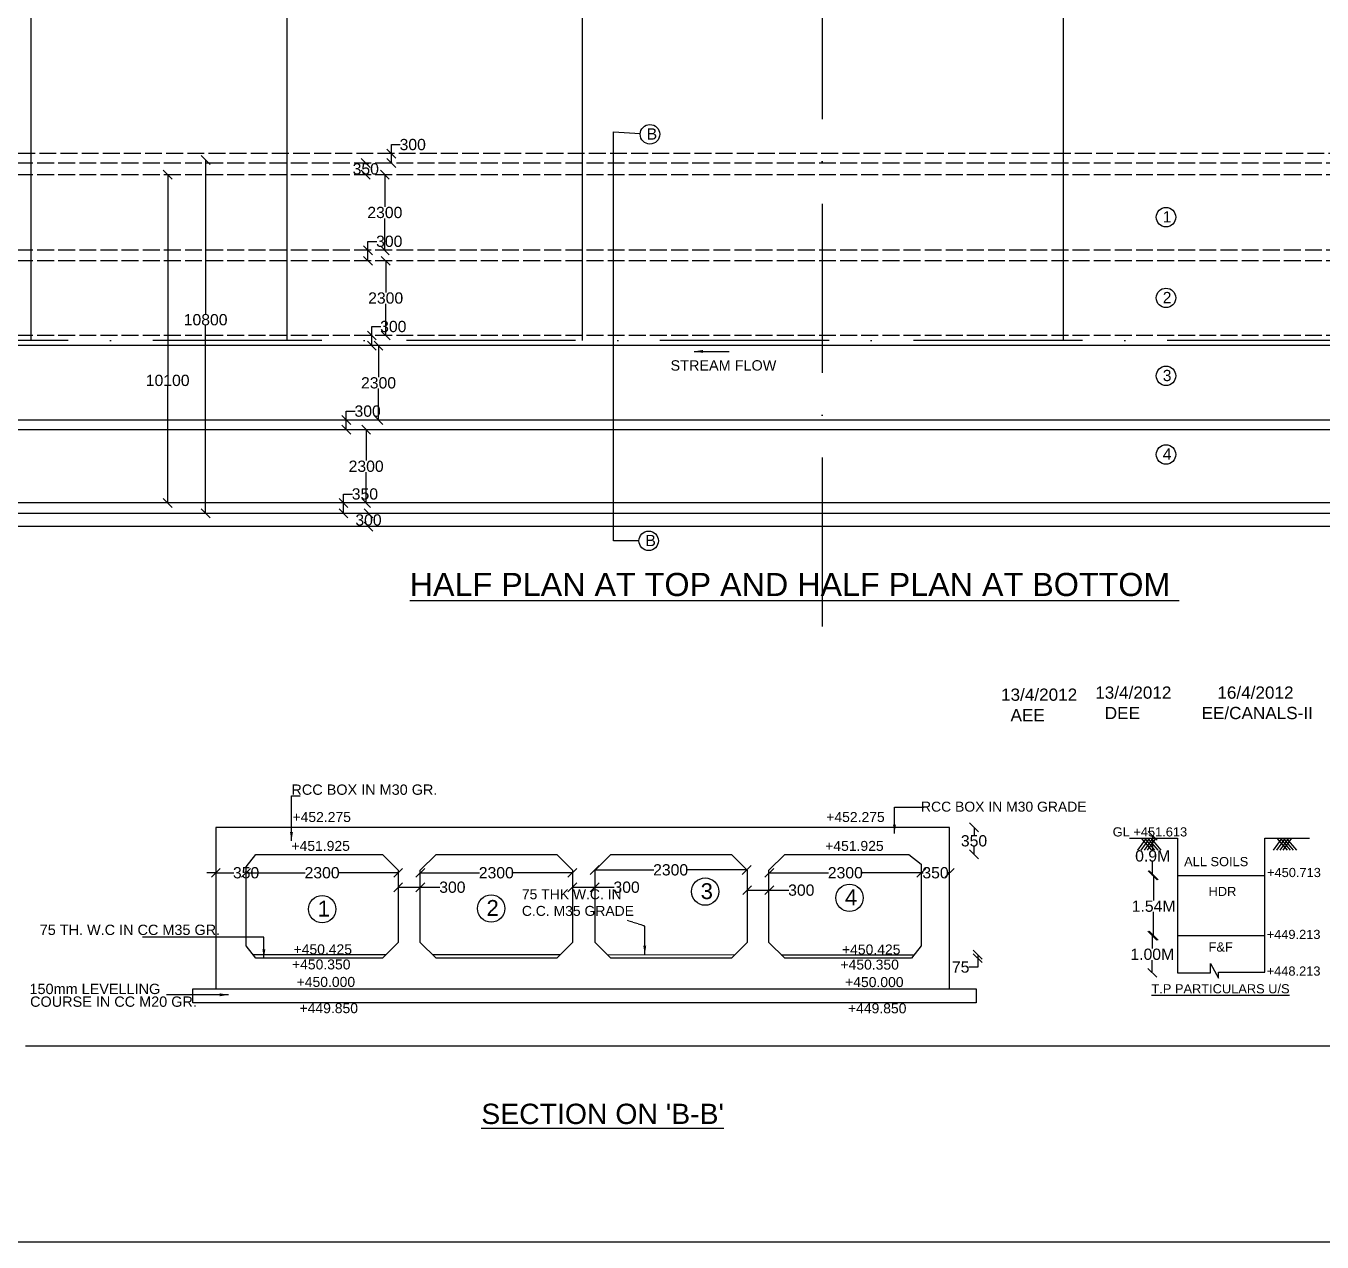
# Model space of a CAD drawing. Header units: millimetres. Extents: x 5124 to 6568637, y 2311 to 91879094.
# Drawn here: x 3899622 to 3913422, y 45929190 to 45942139 of the extents above; entities that cross this region are included whole.
import ezdxf

# ---------------------------------------------------------------- set-up
doc = ezdxf.new("R2010")
doc.units = ezdxf.units.MM
doc.header["$MEASUREMENT"] = 0
doc.linetypes.add('ACAD_ISO02W100', pattern=[15, 12, -3])
doc.linetypes.add('ACAD_ISO10W100', pattern=[18, 12, -3, 0, -3])
for name, color, linetype in [('DIMENSION', 7, 'Continuous'), ('DRAWING', 7, 'Continuous'), ('TEXT', 7, 'Continuous')]:
    doc.layers.add(name, color=color, linetype=linetype)
doc.styles.get("Standard").update_dxf_attribs({"font": 'arial.ttf', "height": 120})
doc.dimstyles.get("Standard").update_dxf_attribs({"dimtxt": 200, "dimasz": 110, "dimexe": 0.18, "dimexo": 0.0625, "dimgap": 0.09, "dimtad": 0, "dimtih": 1, "dimtoh": 1, "dimdec": 0, "dimzin": 0, "dimdsep": 46, "dimtxsty": 'Standard', "dimblk": 'OBLIQUE', "dimcen": 0.09, "dimse1": 1, "dimse2": 1, "dimadec": 0, "dimazin": 0, "dimtfac": 1, "dimtdec": 0, "dimtofl": 0, "dimtmove": 0, "dimatfit": 3, "dimfxl": 1, "dimtolj": 1, "dimtzin": 0, "dimarcsym": 0})

# ---------------------------------------------------------------- blocks, each defined once
blk = doc.blocks.new('_Oblique')
at = {"color": 0, "linetype": 'ByBlock', "lineweight": -2}
blk.add_line((-0.5, -0.5), (0.5, 0.5), dxfattribs=at)
blk = doc.blocks.new('*D116')
at = {"layer": 'Defpoints', "color": 0, "linetype": 'Continuous', "transparency": 16777216}
for p in [(3901644, 45933122), (3901644, 45933122), (3901644, 45932213)]:
    blk.add_point(p, dxfattribs=at)
at = {"layer": 'DIMENSION', "color": 0, "linetype": 'Continuous', "lineweight": -2, "transparency": 16777216}
for q in [(3901549, 45933122), (3901834, 45933122)]:
    blk.add_line((3901644, 45933122), q, dxfattribs=at)
at = {"layer": 'DIMENSION', "color": 0, "linetype": 'Continuous', "lineweight": -2, "transparency": 16777216, "xscale": 95, "yscale": 95, "zscale": 95}
blk.add_blockref('_Oblique', (3901644, 45933122), dxfattribs=at)
at = {"layer": 'DIMENSION', "color": 0, "linetype": 'Continuous', "lineweight": -2, "transparency": 16777216, "xscale": 95, "yscale": 95, "zscale": 95, "rotation": 180}
blk.add_blockref('_Oblique', (3901644, 45933122), dxfattribs=at)
at = {"layer": 'DIMENSION', "color": 0, "linetype": 'Continuous', "transparency": 16777216, "insert": (3901966, 45933122), "char_height": 120, "attachment_point": 5}
blk.add_mtext('\\A1;350', dxfattribs=at)
blk = doc.blocks.new('*D111')
at = {"layer": 'Defpoints', "color": 0, "linetype": 'Continuous', "transparency": 16777216}
for p in [(3903820, 45933122), (3905440, 45933122), (3905440, 45933122)]:
    blk.add_point(p, dxfattribs=at)
at = {"layer": 'DIMENSION', "color": 0, "linetype": 'Continuous', "lineweight": -2, "transparency": 16777216}
for p, q in [((3903820, 45933122), (3904450, 45933122)), ((3905440, 45933122), (3904810, 45933122))]:
    blk.add_line(p, q, dxfattribs=at)
at = {"layer": 'DIMENSION', "color": 0, "linetype": 'Continuous', "lineweight": -2, "transparency": 16777216, "xscale": 95, "yscale": 95, "zscale": 95, "rotation": 180}
blk.add_blockref('_Oblique', (3903820, 45933122), dxfattribs=at)
at = {"layer": 'DIMENSION', "color": 0, "linetype": 'Continuous', "lineweight": -2, "transparency": 16777216, "xscale": 95, "yscale": 95, "zscale": 95}
blk.add_blockref('_Oblique', (3905440, 45933122), dxfattribs=at)
at = {"layer": 'DIMENSION', "color": 0, "linetype": 'Continuous', "transparency": 16777216, "insert": (3904630, 45933122), "char_height": 120, "attachment_point": 5}
blk.add_mtext('\\A1;2300', dxfattribs=at)
blk = doc.blocks.new('*D112')
at = {"layer": 'Defpoints', "color": 0, "linetype": 'Continuous', "transparency": 16777216}
for p in [(3905440, 45933153), (3905676, 45933153), (3905676, 45932968)]:
    blk.add_point(p, dxfattribs=at)
at = {"layer": 'DIMENSION', "color": 0, "linetype": 'Continuous', "lineweight": -2, "transparency": 16777216}
for p, q in [((3905440, 45932968), (3905676, 45932968)), ((3905676, 45932968), (3905885, 45932968))]:
    blk.add_line(p, q, dxfattribs=at)
at = {"layer": 'DIMENSION', "color": 0, "linetype": 'Continuous', "lineweight": -2, "transparency": 16777216, "xscale": 95, "yscale": 95, "zscale": 95, "rotation": 180}
blk.add_blockref('_Oblique', (3905440, 45932968), dxfattribs=at)
at = {"layer": 'DIMENSION', "color": 0, "linetype": 'Continuous', "lineweight": -2, "transparency": 16777216, "xscale": 95, "yscale": 95, "zscale": 95}
blk.add_blockref('_Oblique', (3905676, 45932968), dxfattribs=at)
at = {"layer": 'DIMENSION', "color": 0, "linetype": 'Continuous', "transparency": 16777216, "insert": (3906017, 45932968), "char_height": 120, "attachment_point": 5}
blk.add_mtext('\\A1;300', dxfattribs=at)
blk = doc.blocks.new('*D113')
at = {"layer": 'Defpoints', "color": 0, "linetype": 'Continuous', "transparency": 16777216}
for p in [(3905676, 45933153), (3907296, 45933153), (3907296, 45933153)]:
    blk.add_point(p, dxfattribs=at)
at = {"layer": 'DIMENSION', "color": 0, "linetype": 'Continuous', "lineweight": -2, "transparency": 16777216}
for p, q in [((3905676, 45933153), (3906306, 45933153)), ((3907296, 45933153), (3906666, 45933153))]:
    blk.add_line(p, q, dxfattribs=at)
at = {"layer": 'DIMENSION', "color": 0, "linetype": 'Continuous', "lineweight": -2, "transparency": 16777216, "xscale": 95, "yscale": 95, "zscale": 95, "rotation": 180}
blk.add_blockref('_Oblique', (3905676, 45933153), dxfattribs=at)
at = {"layer": 'DIMENSION', "color": 0, "linetype": 'Continuous', "lineweight": -2, "transparency": 16777216, "xscale": 95, "yscale": 95, "zscale": 95}
blk.add_blockref('_Oblique', (3907296, 45933153), dxfattribs=at)
at = {"layer": 'DIMENSION', "color": 0, "linetype": 'Continuous', "transparency": 16777216, "insert": (3906486, 45933153), "char_height": 120, "attachment_point": 5}
blk.add_mtext('\\A1;2300', dxfattribs=at)
blk = doc.blocks.new('*D114')
at = {"layer": 'Defpoints', "color": 0, "linetype": 'Continuous', "transparency": 16777216}
for p in [(3907301, 45933122), (3907536, 45933122), (3907536, 45932937)]:
    blk.add_point(p, dxfattribs=at)
at = {"layer": 'DIMENSION', "color": 0, "linetype": 'Continuous', "lineweight": -2, "transparency": 16777216}
for p, q in [((3907301, 45932937), (3907536, 45932937)), ((3907536, 45932937), (3907745, 45932937))]:
    blk.add_line(p, q, dxfattribs=at)
at = {"layer": 'DIMENSION', "color": 0, "linetype": 'Continuous', "lineweight": -2, "transparency": 16777216, "xscale": 95, "yscale": 95, "zscale": 95, "rotation": 180}
blk.add_blockref('_Oblique', (3907301, 45932937), dxfattribs=at)
at = {"layer": 'DIMENSION', "color": 0, "linetype": 'Continuous', "lineweight": -2, "transparency": 16777216, "xscale": 95, "yscale": 95, "zscale": 95}
blk.add_blockref('_Oblique', (3907536, 45932937), dxfattribs=at)
at = {"layer": 'DIMENSION', "color": 0, "linetype": 'Continuous', "transparency": 16777216, "insert": (3907877, 45932937), "char_height": 120, "attachment_point": 5}
blk.add_mtext('\\A1;300', dxfattribs=at)
blk = doc.blocks.new('*D115')
at = {"layer": 'Defpoints', "color": 0, "linetype": 'Continuous', "transparency": 16777216}
for p in [(3907536, 45933122), (3909156, 45933122), (3909156, 45933122)]:
    blk.add_point(p, dxfattribs=at)
at = {"layer": 'DIMENSION', "color": 0, "linetype": 'Continuous', "lineweight": -2, "transparency": 16777216}
for p, q in [((3907536, 45933122), (3908166, 45933122)), ((3909156, 45933122), (3908526, 45933122))]:
    blk.add_line(p, q, dxfattribs=at)
at = {"layer": 'DIMENSION', "color": 0, "linetype": 'Continuous', "lineweight": -2, "transparency": 16777216, "xscale": 95, "yscale": 95, "zscale": 95, "rotation": 180}
blk.add_blockref('_Oblique', (3907536, 45933122), dxfattribs=at)
at = {"layer": 'DIMENSION', "color": 0, "linetype": 'Continuous', "lineweight": -2, "transparency": 16777216, "xscale": 95, "yscale": 95, "zscale": 95}
blk.add_blockref('_Oblique', (3909156, 45933122), dxfattribs=at)
at = {"layer": 'DIMENSION', "color": 0, "linetype": 'Continuous', "transparency": 16777216, "insert": (3908346, 45933122), "char_height": 120, "attachment_point": 5}
blk.add_mtext('\\A1;2300', dxfattribs=at)
blk = doc.blocks.new('*D117')
at = {"layer": 'Defpoints', "color": 0, "linetype": 'Continuous', "transparency": 16777216}
for p in [(3909156, 45933122), (3909456, 45933122), (3909456, 45932726)]:
    blk.add_point(p, dxfattribs=at)
at = {"layer": 'DIMENSION', "color": 0, "linetype": 'Continuous', "lineweight": -2, "transparency": 16777216}
for p, q in [((3909156, 45933122), (3909174, 45933122)), ((3909456, 45933122), (3909439, 45933122))]:
    blk.add_line(p, q, dxfattribs=at)
at = {"layer": 'DIMENSION', "color": 0, "linetype": 'Continuous', "lineweight": -2, "transparency": 16777216, "xscale": 95, "yscale": 95, "zscale": 95, "rotation": 180}
blk.add_blockref('_Oblique', (3909156, 45933122), dxfattribs=at)
at = {"layer": 'DIMENSION', "color": 0, "linetype": 'Continuous', "lineweight": -2, "transparency": 16777216, "xscale": 95, "yscale": 95, "zscale": 95}
blk.add_blockref('_Oblique', (3909456, 45933122), dxfattribs=at)
at = {"layer": 'DIMENSION', "color": 0, "linetype": 'Continuous', "transparency": 16777216, "insert": (3909306, 45933122), "char_height": 120, "attachment_point": 5}
blk.add_mtext('\\A1;350', dxfattribs=at)
blk = doc.blocks.new('*D118')
at = {"layer": 'Defpoints', "color": 0, "linetype": 'Continuous', "transparency": 16777216}
for p in [(3908993, 45933606), (3909716, 45933606), (3908993, 45933319)]:
    blk.add_point(p, dxfattribs=at)
at = {"layer": 'DIMENSION', "color": 0, "linetype": 'Continuous', "lineweight": -2, "transparency": 16777216}
for p, q in [((3909716, 45933606), (3909716, 45933523)), ((3909716, 45933319), (3909716, 45933401))]:
    blk.add_line(p, q, dxfattribs=at)
at = {"layer": 'DIMENSION', "color": 0, "linetype": 'Continuous', "lineweight": -2, "transparency": 16777216, "xscale": 95, "yscale": 95, "zscale": 95}
for p, rotation in [((3909716, 45933606), 90), ((3909716, 45933319), 270)]:
    blk.add_blockref('_Oblique', p, dxfattribs=dict(at, rotation=rotation))
at = {"layer": 'DIMENSION', "color": 0, "linetype": 'Continuous', "transparency": 16777216, "insert": (3909716, 45933462), "char_height": 120, "attachment_point": 5}
blk.add_mtext('\\A1;350', dxfattribs=at)
blk = doc.blocks.new('*D119')
at = {"layer": 'Defpoints', "color": 0, "linetype": 'Continuous', "transparency": 16777216}
for p in [(3908933, 45932250), (3908933, 45932213), (3909755, 45932213)]:
    blk.add_point(p, dxfattribs=at)
at = {"layer": 'DIMENSION', "color": 0, "linetype": 'Continuous', "lineweight": -2, "transparency": 16777216}
for p, q in [((3909755, 45932250), (3909755, 45932213)), ((3909755, 45932213), (3909755, 45932118)), ((3909755, 45932118), (3909660, 45932118))]:
    blk.add_line(p, q, dxfattribs=at)
at = {"layer": 'DIMENSION', "color": 0, "linetype": 'Continuous', "lineweight": -2, "transparency": 16777216, "xscale": 95, "yscale": 95, "zscale": 95}
for p, rotation in [((3909755, 45932250), 90), ((3909755, 45932213), 270)]:
    blk.add_blockref('_Oblique', p, dxfattribs=dict(at, rotation=rotation))
at = {"layer": 'DIMENSION', "color": 0, "linetype": 'Continuous', "transparency": 16777216, "insert": (3909574, 45932118), "char_height": 120, "attachment_point": 5}
blk.add_mtext('\\A1;75', dxfattribs=at)
blk = doc.blocks.new('*D124')
at = {"layer": 'Defpoints', "color": 0, "linetype": 'Continuous', "transparency": 16777216}
for p in [(3901965, 45933122), (3903585, 45933122), (3903585, 45933122)]:
    blk.add_point(p, dxfattribs=at)
at = {"layer": 'DIMENSION', "color": 0, "linetype": 'Continuous', "lineweight": -2, "transparency": 16777216}
for p, q in [((3901965, 45933122), (3902595, 45933122)), ((3903585, 45933122), (3902955, 45933122))]:
    blk.add_line(p, q, dxfattribs=at)
at = {"layer": 'DIMENSION', "color": 0, "linetype": 'Continuous', "lineweight": -2, "transparency": 16777216, "xscale": 95, "yscale": 95, "zscale": 95, "rotation": 180}
blk.add_blockref('_Oblique', (3901965, 45933122), dxfattribs=at)
at = {"layer": 'DIMENSION', "color": 0, "linetype": 'Continuous', "lineweight": -2, "transparency": 16777216, "xscale": 95, "yscale": 95, "zscale": 95}
blk.add_blockref('_Oblique', (3903585, 45933122), dxfattribs=at)
at = {"layer": 'DIMENSION', "color": 0, "linetype": 'Continuous', "transparency": 16777216, "insert": (3902775, 45933122), "char_height": 120, "attachment_point": 5}
blk.add_mtext('\\A1;2300', dxfattribs=at)
blk = doc.blocks.new('*D125')
at = {"layer": 'Defpoints', "color": 0, "linetype": 'Continuous', "transparency": 16777216}
for p in [(3903585, 45933153), (3903820, 45933153), (3903820, 45932968)]:
    blk.add_point(p, dxfattribs=at)
at = {"layer": 'DIMENSION', "color": 0, "linetype": 'Continuous', "lineweight": -2, "transparency": 16777216}
for p, q in [((3903585, 45932968), (3903820, 45932968)), ((3903820, 45932968), (3904029, 45932968))]:
    blk.add_line(p, q, dxfattribs=at)
at = {"layer": 'DIMENSION', "color": 0, "linetype": 'Continuous', "lineweight": -2, "transparency": 16777216, "xscale": 95, "yscale": 95, "zscale": 95, "rotation": 180}
blk.add_blockref('_Oblique', (3903585, 45932968), dxfattribs=at)
at = {"layer": 'DIMENSION', "color": 0, "linetype": 'Continuous', "lineweight": -2, "transparency": 16777216, "xscale": 95, "yscale": 95, "zscale": 95}
blk.add_blockref('_Oblique', (3903820, 45932968), dxfattribs=at)
at = {"layer": 'DIMENSION', "color": 0, "linetype": 'Continuous', "transparency": 16777216, "insert": (3904162, 45932968), "char_height": 120, "attachment_point": 5}
blk.add_mtext('\\A1;300', dxfattribs=at)
blk = doc.blocks.new('*D127')
at = {"layer": 'Defpoints', "color": 0, "transparency": 16777216}
for p in [(3911618, 45933516), (3911884, 45933516), (3911884, 45933095)]:
    blk.add_point(p, dxfattribs=at)
at = {"layer": 'DIMENSION', "color": 0, "lineweight": -2, "transparency": 16777216}
for p, q in [((3911618, 45933516), (3911618, 45933362)), ((3911618, 45933095), (3911618, 45933240))]:
    blk.add_line(p, q, dxfattribs=at)
at = {"layer": 'DIMENSION', "color": 0, "lineweight": -2, "transparency": 16777216, "xscale": 95, "yscale": 95, "zscale": 95}
for p, rotation in [((3911618, 45933516), 90), ((3911618, 45933095), 270)]:
    blk.add_blockref('_Oblique', p, dxfattribs=dict(at, rotation=rotation))
at = {"layer": 'DIMENSION', "color": 0, "transparency": 16777216, "insert": (3911618, 45933301), "char_height": 120, "attachment_point": 5}
blk.add_mtext('\\A1;0.9M', dxfattribs=at)
blk = doc.blocks.new('*D128')
at = {"layer": 'Defpoints', "color": 0, "transparency": 16777216}
for p in [(3911884, 45933095), (3911628, 45932453), (3911884, 45932453)]:
    blk.add_point(p, dxfattribs=at)
at = {"layer": 'DIMENSION', "color": 0, "lineweight": -2, "transparency": 16777216}
for p, q in [((3911628, 45933095), (3911628, 45932828)), ((3911628, 45932453), (3911628, 45932705))]:
    blk.add_line(p, q, dxfattribs=at)
at = {"layer": 'DIMENSION', "color": 0, "lineweight": -2, "transparency": 16777216, "xscale": 95, "yscale": 95, "zscale": 95}
for p, rotation in [((3911628, 45933095), 90), ((3911628, 45932453), 270)]:
    blk.add_blockref('_Oblique', p, dxfattribs=dict(at, rotation=rotation))
at = {"layer": 'DIMENSION', "color": 0, "transparency": 16777216, "insert": (3911628, 45932766), "char_height": 120, "attachment_point": 5}
blk.add_mtext('\\A1;1.54M', dxfattribs=at)
blk = doc.blocks.new('*D126')
at = {"layer": 'Defpoints', "color": 0, "linetype": 'Continuous', "transparency": 16777216}
for p in [(3911884, 45932453), (3911614, 45932057), (3911884, 45932057)]:
    blk.add_point(p, dxfattribs=at)
at = {"layer": 'TEXT', "color": 0, "linetype": 'Continuous', "lineweight": -2, "transparency": 16777216}
for p, q in [((3911614, 45932453), (3911614, 45932315)), ((3911614, 45932057), (3911614, 45932193))]:
    blk.add_line(p, q, dxfattribs=at)
at = {"layer": 'TEXT', "color": 0, "linetype": 'Continuous', "lineweight": -2, "transparency": 16777216, "xscale": 95, "yscale": 95, "zscale": 95}
for p, rotation in [((3911614, 45932453), 90), ((3911614, 45932057), 270)]:
    blk.add_blockref('_Oblique', p, dxfattribs=dict(at, rotation=rotation))
at = {"layer": 'TEXT', "color": 0, "linetype": 'Continuous', "transparency": 16777216, "insert": (3911614, 45932254), "char_height": 120, "attachment_point": 5}
blk.add_mtext('\\A1;1.00M', dxfattribs=at)
blk = doc.blocks.new('*D209')
at = {"layer": 'Defpoints', "color": 0, "linetype": 'Continuous', "transparency": 16777216}
for p in [(3901404, 45940554), (3901131, 45937060), (3901404, 45937060)]:
    blk.add_point(p, dxfattribs=at)
at = {"layer": 'DIMENSION', "color": 0, "linetype": 'Continuous', "lineweight": -2, "transparency": 16777216}
for p, q in [((3901131, 45940554), (3901131, 45938426)), ((3901131, 45937060), (3901131, 45938303))]:
    blk.add_line(p, q, dxfattribs=at)
at = {"layer": 'DIMENSION', "color": 0, "linetype": 'Continuous', "lineweight": -2, "transparency": 16777216, "xscale": 95, "yscale": 95, "zscale": 95}
for p, rotation in [((3901131, 45940554), 90), ((3901131, 45937060), 270)]:
    blk.add_blockref('_Oblique', p, dxfattribs=dict(at, rotation=rotation))
at = {"layer": 'DIMENSION', "color": 0, "linetype": 'Continuous', "transparency": 16777216, "insert": (3901131, 45938364), "char_height": 120, "attachment_point": 5}
blk.add_mtext('\\A1;10100', dxfattribs=at)
blk = doc.blocks.new('*D210')
at = {"layer": 'Defpoints', "color": 0, "linetype": 'Continuous', "transparency": 16777216}
for p in [(3901535, 45940712), (3901607, 45940712), (3901610, 45936949)]:
    blk.add_point(p, dxfattribs=at)
at = {"layer": 'DIMENSION', "color": 0, "linetype": 'Continuous', "lineweight": -2, "transparency": 16777216}
for p, q in [((3901535, 45940712), (3901535, 45939072)), ((3901535, 45936949), (3901535, 45938949))]:
    blk.add_line(p, q, dxfattribs=at)
at = {"layer": 'DIMENSION', "color": 0, "linetype": 'Continuous', "lineweight": -2, "transparency": 16777216, "xscale": 95, "yscale": 95, "zscale": 95}
for p, rotation in [((3901535, 45940712), 90), ((3901535, 45936949), 270)]:
    blk.add_blockref('_Oblique', p, dxfattribs=dict(at, rotation=rotation))
at = {"layer": 'DIMENSION', "color": 0, "linetype": 'Continuous', "transparency": 16777216, "insert": (3901535, 45939010), "char_height": 120, "attachment_point": 5}
blk.add_mtext('\\A1;10800', dxfattribs=at)
blk = doc.blocks.new('*D211')
at = {"layer": 'Defpoints', "color": 0, "linetype": 'Continuous', "transparency": 16777216}
for p in [(3903513, 45940780), (3903513, 45940780), (3903513, 45940679)]:
    blk.add_point(p, dxfattribs=at)
at = {"layer": 'DIMENSION', "color": 0, "linetype": 'Continuous', "lineweight": -2, "transparency": 16777216}
for p, q in [((3903513, 45940780), (3903513, 45940875)), ((3903513, 45940875), (3903608, 45940875)), ((3903513, 45940679), (3903513, 45940780))]:
    blk.add_line(p, q, dxfattribs=at)
at = {"layer": 'DIMENSION', "color": 0, "linetype": 'Continuous', "lineweight": -2, "transparency": 16777216, "xscale": 95, "yscale": 95, "zscale": 95}
for p, rotation in [((3903513, 45940780), 90), ((3903513, 45940679), 270)]:
    blk.add_blockref('_Oblique', p, dxfattribs=dict(at, rotation=rotation))
at = {"layer": 'DIMENSION', "color": 0, "linetype": 'Continuous', "transparency": 16777216, "insert": (3903740, 45940875), "char_height": 120, "attachment_point": 5}
blk.add_mtext('\\A1;300', dxfattribs=at)
blk = doc.blocks.new('*D212')
at = {"layer": 'Defpoints', "color": 0, "linetype": 'Continuous', "transparency": 16777216}
for p in [(3903240, 45940679), (3903240, 45940679), (3903240, 45940554)]:
    blk.add_point(p, dxfattribs=at)
at = {"layer": 'DIMENSION', "color": 0, "linetype": 'Continuous', "lineweight": -2, "transparency": 16777216}
for p, q in [((3903240, 45940679), (3903240, 45940678)), ((3903240, 45940554), (3903240, 45940555))]:
    blk.add_line(p, q, dxfattribs=at)
at = {"layer": 'DIMENSION', "color": 0, "linetype": 'Continuous', "lineweight": -2, "transparency": 16777216, "xscale": 95, "yscale": 95, "zscale": 95}
for p, rotation in [((3903240, 45940679), 90), ((3903240, 45940554), 270)]:
    blk.add_blockref('_Oblique', p, dxfattribs=dict(at, rotation=rotation))
at = {"layer": 'DIMENSION', "color": 0, "linetype": 'Continuous', "transparency": 16777216, "insert": (3903240, 45940616), "char_height": 120, "attachment_point": 5}
blk.add_mtext('\\A1;350', dxfattribs=at)
blk = doc.blocks.new('*D213')
at = {"layer": 'Defpoints', "color": 0, "linetype": 'Continuous', "transparency": 16777216}
for p in [(3903443, 45940554), (3903443, 45939750), (3903443, 45939750)]:
    blk.add_point(p, dxfattribs=at)
at = {"layer": 'DIMENSION', "color": 0, "linetype": 'Continuous', "lineweight": -2, "transparency": 16777216}
for p, q in [((3903443, 45940554), (3903443, 45940213)), ((3903443, 45939750), (3903443, 45940090))]:
    blk.add_line(p, q, dxfattribs=at)
at = {"layer": 'DIMENSION', "color": 0, "linetype": 'Continuous', "lineweight": -2, "transparency": 16777216, "xscale": 95, "yscale": 95, "zscale": 95}
for p, rotation in [((3903443, 45940554), 90), ((3903443, 45939750), 270)]:
    blk.add_blockref('_Oblique', p, dxfattribs=dict(at, rotation=rotation))
at = {"layer": 'DIMENSION', "color": 0, "linetype": 'Continuous', "transparency": 16777216, "insert": (3903443, 45940152), "char_height": 120, "attachment_point": 5}
blk.add_mtext('\\A1;2300', dxfattribs=at)
blk = doc.blocks.new('*D214')
at = {"layer": 'Defpoints', "color": 0, "linetype": 'Continuous', "transparency": 16777216}
for p in [(3903263, 45939750), (3903263, 45939750), (3903263, 45939638)]:
    blk.add_point(p, dxfattribs=at)
at = {"layer": 'DIMENSION', "color": 0, "linetype": 'Continuous', "lineweight": -2, "transparency": 16777216}
for p, q in [((3903263, 45939750), (3903263, 45939845)), ((3903263, 45939845), (3903358, 45939845)), ((3903263, 45939638), (3903263, 45939750))]:
    blk.add_line(p, q, dxfattribs=at)
at = {"layer": 'DIMENSION', "color": 0, "linetype": 'Continuous', "lineweight": -2, "transparency": 16777216, "xscale": 95, "yscale": 95, "zscale": 95}
for p, rotation in [((3903263, 45939750), 90), ((3903263, 45939638), 270)]:
    blk.add_blockref('_Oblique', p, dxfattribs=dict(at, rotation=rotation))
at = {"layer": 'DIMENSION', "color": 0, "linetype": 'Continuous', "transparency": 16777216, "insert": (3903490, 45939845), "char_height": 120, "attachment_point": 5}
blk.add_mtext('\\A1;300', dxfattribs=at)
blk = doc.blocks.new('*D215')
at = {"layer": 'Defpoints', "color": 0, "linetype": 'Continuous', "transparency": 16777216}
for p in [(3903452, 45939638), (3903452, 45938843), (3903452, 45938843)]:
    blk.add_point(p, dxfattribs=at)
at = {"layer": 'DIMENSION', "color": 0, "linetype": 'Continuous', "lineweight": -2, "transparency": 16777216}
for p, q in [((3903452, 45939638), (3903452, 45939302)), ((3903452, 45938843), (3903452, 45939179))]:
    blk.add_line(p, q, dxfattribs=at)
at = {"layer": 'DIMENSION', "color": 0, "linetype": 'Continuous', "lineweight": -2, "transparency": 16777216, "xscale": 95, "yscale": 95, "zscale": 95}
for p, rotation in [((3903452, 45939638), 90), ((3903452, 45938843), 270)]:
    blk.add_blockref('_Oblique', p, dxfattribs=dict(at, rotation=rotation))
at = {"layer": 'DIMENSION', "color": 0, "linetype": 'Continuous', "transparency": 16777216, "insert": (3903452, 45939241), "char_height": 120, "attachment_point": 5}
blk.add_mtext('\\A1;2300', dxfattribs=at)
blk = doc.blocks.new('*D216')
at = {"layer": 'Defpoints', "color": 0, "linetype": 'Continuous', "transparency": 16777216}
for p in [(3903305, 45938843), (3903305, 45938843), (3903305, 45938735)]:
    blk.add_point(p, dxfattribs=at)
at = {"layer": 'DIMENSION', "color": 0, "linetype": 'Continuous', "lineweight": -2, "transparency": 16777216}
for p, q in [((3903305, 45938843), (3903305, 45938938)), ((3903305, 45938938), (3903400, 45938938)), ((3903305, 45938735), (3903305, 45938843))]:
    blk.add_line(p, q, dxfattribs=at)
at = {"layer": 'DIMENSION', "color": 0, "linetype": 'Continuous', "lineweight": -2, "transparency": 16777216, "xscale": 95, "yscale": 95, "zscale": 95}
for p, rotation in [((3903305, 45938843), 90), ((3903305, 45938735), 270)]:
    blk.add_blockref('_Oblique', p, dxfattribs=dict(at, rotation=rotation))
at = {"layer": 'DIMENSION', "color": 0, "linetype": 'Continuous', "transparency": 16777216, "insert": (3903533, 45938938), "char_height": 120, "attachment_point": 5}
blk.add_mtext('\\A1;300', dxfattribs=at)
blk = doc.blocks.new('*D217')
at = {"layer": 'Defpoints', "color": 0, "linetype": 'Continuous', "transparency": 16777216}
for p in [(3903376, 45938735), (3903413, 45938735), (3903438, 45937942)]:
    blk.add_point(p, dxfattribs=at)
at = {"layer": 'DIMENSION', "color": 0, "linetype": 'Continuous', "lineweight": -2, "transparency": 16777216}
for p, q in [((3903376, 45938735), (3903376, 45938400)), ((3903376, 45937942), (3903376, 45938277))]:
    blk.add_line(p, q, dxfattribs=at)
at = {"layer": 'DIMENSION', "color": 0, "linetype": 'Continuous', "lineweight": -2, "transparency": 16777216, "xscale": 95, "yscale": 95, "zscale": 95}
for p, rotation in [((3903376, 45938735), 90), ((3903376, 45937942), 270)]:
    blk.add_blockref('_Oblique', p, dxfattribs=dict(at, rotation=rotation))
at = {"layer": 'DIMENSION', "color": 0, "linetype": 'Continuous', "transparency": 16777216, "insert": (3903376, 45938338), "char_height": 120, "attachment_point": 5}
blk.add_mtext('\\A1;2300', dxfattribs=at)
blk = doc.blocks.new('*D218')
at = {"layer": 'Defpoints', "color": 0, "linetype": 'Continuous', "transparency": 16777216}
for p in [(3903033, 45937942), (3903033, 45937942), (3903033, 45937840)]:
    blk.add_point(p, dxfattribs=at)
at = {"layer": 'DIMENSION', "color": 0, "linetype": 'Continuous', "lineweight": -2, "transparency": 16777216}
for p, q in [((3903033, 45937942), (3903033, 45938037)), ((3903033, 45938037), (3903128, 45938037)), ((3903033, 45937840), (3903033, 45937942))]:
    blk.add_line(p, q, dxfattribs=at)
at = {"layer": 'DIMENSION', "color": 0, "linetype": 'Continuous', "lineweight": -2, "transparency": 16777216, "xscale": 95, "yscale": 95, "zscale": 95}
for p, rotation in [((3903033, 45937942), 90), ((3903033, 45937840), 270)]:
    blk.add_blockref('_Oblique', p, dxfattribs=dict(at, rotation=rotation))
at = {"layer": 'DIMENSION', "color": 0, "linetype": 'Continuous', "transparency": 16777216, "insert": (3903260, 45938037), "char_height": 120, "attachment_point": 5}
blk.add_mtext('\\A1;300', dxfattribs=at)
blk = doc.blocks.new('*D219')
at = {"layer": 'Defpoints', "color": 0, "linetype": 'Continuous', "transparency": 16777216}
for p in [(3903244, 45937840), (3903244, 45937060), (3903244, 45937060)]:
    blk.add_point(p, dxfattribs=at)
at = {"layer": 'DIMENSION', "color": 0, "linetype": 'Continuous', "lineweight": -2, "transparency": 16777216}
for p, q in [((3903244, 45937840), (3903244, 45937511)), ((3903244, 45937060), (3903244, 45937388))]:
    blk.add_line(p, q, dxfattribs=at)
at = {"layer": 'DIMENSION', "color": 0, "linetype": 'Continuous', "lineweight": -2, "transparency": 16777216, "xscale": 95, "yscale": 95, "zscale": 95}
for p, rotation in [((3903244, 45937840), 90), ((3903244, 45937060), 270)]:
    blk.add_blockref('_Oblique', p, dxfattribs=dict(at, rotation=rotation))
at = {"layer": 'DIMENSION', "color": 0, "linetype": 'Continuous', "transparency": 16777216, "insert": (3903244, 45937450), "char_height": 120, "attachment_point": 5}
blk.add_mtext('\\A1;2300', dxfattribs=at)
blk = doc.blocks.new('*D220')
at = {"layer": 'Defpoints', "color": 0, "linetype": 'Continuous', "transparency": 16777216}
for p in [(3903003, 45937060), (3903003, 45937060), (3903003, 45936949)]:
    blk.add_point(p, dxfattribs=at)
at = {"layer": 'DIMENSION', "color": 0, "linetype": 'Continuous', "lineweight": -2, "transparency": 16777216}
for p, q in [((3903003, 45937060), (3903003, 45937155)), ((3903003, 45937155), (3903098, 45937155)), ((3903003, 45936949), (3903003, 45937060))]:
    blk.add_line(p, q, dxfattribs=at)
at = {"layer": 'DIMENSION', "color": 0, "linetype": 'Continuous', "lineweight": -2, "transparency": 16777216, "xscale": 95, "yscale": 95, "zscale": 95}
for p, rotation in [((3903003, 45937060), 90), ((3903003, 45936949), 270)]:
    blk.add_blockref('_Oblique', p, dxfattribs=dict(at, rotation=rotation))
at = {"layer": 'DIMENSION', "color": 0, "linetype": 'Continuous', "transparency": 16777216, "insert": (3903231, 45937155), "char_height": 120, "attachment_point": 5}
blk.add_mtext('\\A1;350', dxfattribs=at)
blk = doc.blocks.new('*D221')
at = {"layer": 'Defpoints', "color": 0, "linetype": 'Continuous', "transparency": 16777216}
for p in [(3903269, 45936949), (3903269, 45936949), (3903269, 45936808)]:
    blk.add_point(p, dxfattribs=at)
at = {"layer": 'DIMENSION', "color": 0, "linetype": 'Continuous', "lineweight": -2, "transparency": 16777216}
for p, q in [((3903269, 45936949), (3903269, 45936940)), ((3903269, 45936808), (3903269, 45936817))]:
    blk.add_line(p, q, dxfattribs=at)
at = {"layer": 'DIMENSION', "color": 0, "linetype": 'Continuous', "lineweight": -2, "transparency": 16777216, "xscale": 95, "yscale": 95, "zscale": 95}
for p, rotation in [((3903269, 45936949), 90), ((3903269, 45936808), 270)]:
    blk.add_blockref('_Oblique', p, dxfattribs=dict(at, rotation=rotation))
at = {"layer": 'DIMENSION', "color": 0, "linetype": 'Continuous', "transparency": 16777216, "insert": (3903269, 45936878), "char_height": 120, "attachment_point": 5}
blk.add_mtext('\\A1;300', dxfattribs=at)

msp = doc.modelspace()

# ---------------------------------------------------------------- linework, layer by layer
at = {"layer": 'DIMENSION', "linetype": 'Continuous'}
msp.add_lwpolyline([(3906148.3, 45936656.5), (3905875.9, 45936656.5), (3905875.9, 45941011.6), (3906162.4, 45940992.2)], dxfattribs=at)
at = {"layer": 'DRAWING', "linetype": 'Continuous'}
for points in [[(3886473.4, 45955087.1), (3934114.5, 45955087.1), (3934114.5, 45929190.4), (3886473.4, 45929190.4)], [(3901643.6, 45931887.3), (3909456.4, 45931887.3), (3909456.4, 45933605.7), (3901643.6, 45933605.7)], [(3902069.2, 45933318.6), (3903417.4, 45933318.6), (3903585, 45933150.9), (3903585, 45932380.8), (3903417.4, 45932213.2), (3902069.2, 45932213.2), (3901965.1, 45932344.6), (3901965.1, 45933187.1)], [(3903988.1, 45933318.6), (3905272.7, 45933318.6), (3905440.3, 45933150.9), (3905440.3, 45932380.8), (3905272.7, 45932213.2), (3903988.1, 45932213.2), (3903820.4, 45932380.8), (3903820.4, 45933150.9)], [(3905848.6, 45933318.6), (3907133.1, 45933318.6), (3907300.8, 45933150.9), (3907300.8, 45932380.8), (3907133.1, 45932213.2), (3905848.6, 45932213.2), (3905680.9, 45932380.8), (3905680.9, 45933150.9)], [(3907700.5, 45933318.6), (3909021.3, 45933318.6), (3909152.7, 45933214.5), (3909152.7, 45932344.6), (3909048.7, 45932213.2), (3907700.5, 45932213.2), (3907532.8, 45932380.8), (3907532.8, 45933150.9)], [(3901398.9, 45931887.3), (3909739, 45931887.3), (3909739, 45931738.3), (3901398.9, 45931738.3)]]:
    msp.add_lwpolyline(points, close=True, dxfattribs=at)
at = {"layer": 'DRAWING', "linetype": 'ACAD_ISO10W100', "ltscale": 150}
for points in [[(3908099.9, 45948344.9), (3908099.9, 45935535.9)], [(3927073.1, 45938789.6), (3886383.5, 45938789.6)]]:
    msp.add_lwpolyline(points, dxfattribs=at)
at = {"layer": 'DRAWING', "linetype": 'Continuous'}
for points in [[(3899674.8, 45948020.9), (3899674.8, 45938789.6)], [(3902400.1, 45948020.9), (3902400.1, 45938789.6)], [(3905543.1, 45948020.9), (3905543.1, 45938789.6)], [(3910663.7, 45948020.9), (3910663.7, 45938789.6)], [(3918145.9, 45938734.9), (3896872.4, 45938734.9)], [(3918145.9, 45937942), (3896872.4, 45937942)], [(3918145.9, 45937839.8), (3896872.4, 45937839.8)], [(3918145.9, 45937059.6), (3896872.4, 45937059.6)], [(3918145.9, 45936948.6), (3896872.4, 45936948.6)], [(3917241.2, 45936808.1), (3897796.8, 45936808.1)], [(3902038.8, 45932251.6), (3903455.3, 45932251.2)], [(3903950.3, 45932251), (3905310.1, 45932250.6)], [(3905811.3, 45932250.5), (3907170, 45932250.1)], [(3907663.8, 45932249.9), (3909077.4, 45932249.5)], [(3899616.2, 45931280.9), (3926869.2, 45931280.9), (3926869.2, 45931573)]]:
    msp.add_lwpolyline(points, dxfattribs=at)
at = {"layer": 'DRAWING', "linetype": 'ACAD_ISO02W100', "ltscale": 15}
for points in [[(3917270.4, 45940780.3), (3897807.9, 45940780.3)], [(3918145.9, 45940679.3), (3896872.4, 45940679.3)], [(3918145.9, 45940553.6), (3896872.4, 45940553.6)], [(3918145.9, 45939749.7), (3896872.4, 45939749.7)], [(3918145.9, 45939637.7), (3897799.9, 45939637.7)], [(3918145.9, 45938843.4), (3896872.4, 45938843.4)]]:
    msp.add_lwpolyline(points, dxfattribs=at)
at = {"layer": 'DRAWING'}
for points in [[(3911371.7, 45933492.4), (3911883.8, 45933492.4), (3911883.8, 45932057.5), (3912234.3, 45932057.5), (3912234.3, 45932155.6), (3912317.8, 45932001.7), (3912317.8, 45932063.2), (3912812.8, 45932063.2), (3912812.8, 45933492.4), (3913287, 45933492.4)], [(3911549.6, 45933492.4), (3911457.2, 45933363.8)], [(3911584.8, 45933492.4), (3911492.4, 45933363.8)], [(3911497.1, 45933492.4), (3911605.8, 45933362.1)], [(3911620.5, 45933492.4), (3911528.1, 45933363.8)], [(3911530.1, 45933492.4), (3911638.8, 45933362.1)], [(3911652.2, 45933492.4), (3911559.8, 45933363.8)], [(3911563.1, 45933492.4), (3911671.7, 45933362.1)], [(3911597.3, 45933492.4), (3911705.9, 45933362.1)], [(3912993.5, 45933492.4), (3912901.1, 45933363.8)], [(3913028.7, 45933492.4), (3912936.3, 45933363.8)], [(3912941, 45933492.4), (3913049.7, 45933362.1)], [(3913064.3, 45933492.4), (3912971.9, 45933363.8)], [(3912974, 45933492.4), (3913082.6, 45933362.1)], [(3913096.1, 45933492.4), (3913003.7, 45933363.8)], [(3913006.9, 45933492.4), (3913115.6, 45933362.1)], [(3913041.1, 45933492.4), (3913149.8, 45933362.1)], [(3911883.8, 45933094.7), (3912812.8, 45933094.7)], [(3911883.8, 45932453.1), (3912812.8, 45932453.1)]]:
    msp.add_lwpolyline(points, dxfattribs=at)
at = {"layer": 'DRAWING', "linetype": 'Continuous'}
for centre, radius in [((3906265.8, 45940985.2), 103.6), ((3911760, 45940102.3), 103.6), ((3911760, 45939242.9), 103.6), ((3911760, 45938413.3), 103.6), ((3911760, 45937576), 103.6), ((3906252, 45936656.5), 103.6), ((3906854.1, 45932921.6), 145.7), ((3908389.9, 45932855.6), 145.7), ((3902776.3, 45932735.6), 145.7), ((3904574.6, 45932742.6), 145.7)]:
    msp.add_circle(centre, radius, dxfattribs=at)

# ---------------------------------------------------------------- texts
at = {"layer": 'DIMENSION', "attachment_point": 1}
for s, insert, char_height, width in [('B', (3906231.1, 45941048.9), 120, 86.821), ('1', (3911725.3, 45940166), 120, 791.732), ('2', (3911725.3, 45939306.6), 120, 791.732), ('3', (3911725.3, 45938477), 120, 791.732), ('4', (3911725.3, 45937639.7), 120, 791.732), ('B', (3906217.2, 45936720.2), 120, 86.821), ('RCC BOX IN M30 GRADE', (3909151.8, 45933879.4), 106.105, 1799.38), ('+452.275', (3902459.9, 45933768.9), 106.11, 1113.108), ('+452.275', (3908142.8, 45933768.9), 106.11, 1113.108), ('GL +451.613', (3911192.6, 45933606.7), 97.696, 787.476), ('+451.925', (3902448.8, 45933461.6), 106.11, 1113.108), ('+451.925', (3908131.6, 45933461.6), 106.11, 1113.108), ('ALL SOILS', (3911953.1, 45933290.3), 97.7, 787.476), ('+450.713', (3912835.9, 45933174.3), 97.7, 787.476), ('3', (3906805.2, 45933011.1), 168.7, 1113.108), ('75 THK W.C. IN C.C. M35 GRADE', (3904901.8, 45932946.4), 106.105, 1334.994), ('4', (3908341.1, 45932945.2), 168.7, 1113.108), ('HDR', (3912213.4, 45932972.6), 97.7, 787.476), ('1', (3902727.5, 45932825.2), 168.7, 1113.108), ('2', (3904525.7, 45932832.2), 168.7, 1113.108), ('+449.213', (3912831.8, 45932514.8), 97.7, 787.476), ('+450.425', (3902471.4, 45932360.3), 106.11, 1113.108), ('+450.425', (3908310.5, 45932358.6), 106.11, 1113.108), ('F&F', (3912213.4, 45932381.1), 97.7, 787.476), ('+450.350', (3902454.8, 45932199.6), 106.11, 1113.108), ('+450.350', (3908294, 45932197.8), 106.11, 1113.108), ('+448.213', (3912831.8, 45932124.9), 97.7, 787.476), ('+450.000', (3902504.2, 45932013.4), 106.11, 1113.108), ('+450.000', (3908343.4, 45932011.6), 106.11, 1113.108), ('{\\LT.P PARTICULARS U/S  }', (3911604.9, 45931936.4), 97.696, 1687.107), ('+449.850', (3902535, 45931733.9), 106.11, 1113.108), ('+449.850', (3908374.1, 45931732.2), 106.11, 1113.108)]:
    msp.add_mtext(s, dxfattribs=dict(at, insert=insert, char_height=char_height, width=width))
at = {"layer": 'TEXT'}
for s, height, p in [('STREAM FLOW', 110, (3906485, 45938469.4)), ('%%UHALF PLAN AT TOP AND HALF PLAN AT BOTTOM ', 246.09, (3903707.7, 45936068.8)), ('RCC BOX IN M30 GR.', 110, (3902448.7, 45933952.4)), ('75 TH. W.C IN CC M35 GR.', 110, (3899768.8, 45932459.9)), ('150mm LEVELLING ', 110, (3899659.9, 45931830.9)), ('COURSE IN CC M20 GR.', 110, (3899666.2, 45931695.4)), ("%%USECTION ON 'B-B'", 216.321, (3904470.2, 45930447.5))]:
    msp.add_text(s, height=height, dxfattribs=at).set_placement(p)
at = {"layer": 'TEXT', "char_height": 97.389, "attachment_point": 1}
for s, insert, width in [('{\\H1.3398x;13/4/2012\\P  AEE}', (3910003.7, 45935084), 7025.21), ('{\\H1.3398x;13/4/2012\\P  DEE}', (3911006.7, 45935106.1), 7025.21), ('\\pi219.49;{\\H1.3398x;16/4/2012\\P\\pi0.48695; EE/CANALS-II}', (3912087.5, 45935106.2), 1220.44)]:
    msp.add_mtext(s, dxfattribs=dict(at, insert=insert, width=width))

# ---------------------------------------------------------------- dimensions: what is measured, and where the dimension line sits
at = {"layer": 'DIMENSION', "linetype": 'Continuous'}
for base, p1, p2, text, picture, middle in [((3903512.7, 45940780.3), (3903512.7, 45940679.3), (3903512.7, 45940780.3), '300', '*D211', (3903740.1, 45940875.3)), ((3903240.3, 45940679.3), (3903240.3, 45940553.6), (3903240.3, 45940679.3), '350', '*D212', (3903240.3, 45940616.5)), ((3903443, 45939749.7), (3903443, 45940553.6), (3903443, 45939749.7), '2300', '*D213', (3903443, 45940151.7)), ((3903262.9, 45939749.7), (3903262.9, 45939637.7), (3903262.9, 45939749.7), '300', '*D214', (3903490.3, 45939844.7)), ((3903452.1, 45938843.4), (3903452.1, 45939637.7), (3903452.1, 45938843.4), '2300', '*D215', (3903452.1, 45939240.5)), ((3903305.2, 45938843.4), (3903305.2, 45938734.9), (3903305.2, 45938843.4), '300', '*D216', (3903532.6, 45938938.4)), ((3903375.9, 45938734.9), (3903438.2, 45937942), (3903413.2, 45938734.9), '2300', '*D217', (3903375.9, 45938338.4)), ((3903032.5, 45937942), (3903032.5, 45937839.8), (3903032.5, 45937942), '300', '*D218', (3903259.9, 45938037)), ((3903244, 45937059.6), (3903244, 45937839.8), (3903244, 45937059.6), '2300', '*D219', (3903244, 45937449.7)), ((3903003.2, 45937059.6), (3903003.2, 45936948.6), (3903003.2, 45937059.6), '350', '*D220', (3903230.7, 45937154.6)), ((3903268.9, 45936948.6), (3903268.9, 45936808.1), (3903268.9, 45936948.6), '300', '*D221', (3903268.9, 45936878.4)), ((3909716.3, 45933605.7), (3908992.6, 45933318.6), (3908992.6, 45933605.7), '350', '*D118', (3909716.3, 45933462.1)), ((3909755.2, 45932213.2), (3908933.1, 45932249.5), (3908933.1, 45932213.2), '75', '*D119', (3909574.2, 45932118.2))]:
    dim = msp.add_linear_dim(base=base, p1=p1, p2=p2, angle=90, text=text, dimstyle='Standard', override={"dimasz": 95, "dimarcsym": 1}, dxfattribs=at)
    dim.commit()
    dim.dimension.update_dxf_attribs({"geometry": picture, "text_midpoint": middle})
for base, p1, p2, text, picture, middle in [((3901535.1, 45940712.2), (3901609.8, 45936948.6), (3901606.5, 45940712.2), '10800', '*D210', (3901535.1, 45939010.2)), ((3901131.2, 45937059.6), (3901404, 45940553.6), (3901404, 45937059.6), '10100', '*D209', (3901131.2, 45938364.3))]:
    dim = msp.add_linear_dim(base=base, p1=p1, p2=p2, angle=90, text=text, dimstyle='Standard', override={"dimasz": 95, "dimarcsym": 1}, dxfattribs=at)
    dim.commit()
    dim.dimension.update_dxf_attribs({"geometry": picture, "text_midpoint": middle, "dimtype": 160})
at = {"layer": 'DIMENSION'}
for base, p2, text, picture, middle in [((3911617.5, 45933516), (3911883.8, 45933516), '0.9M', '*D127', (3911617.5, 45933301)), ((3911628, 45932453.1), (3911883.8, 45932453.1), '1.54M', '*D128', (3911628, 45932766.5))]:
    dim = msp.add_linear_dim(base=base, p1=(3911883.8, 45933094.7), p2=p2, angle=90, text=text, dimstyle='Standard', override={"dimasz": 95, "dimarcsym": 1}, dxfattribs=at)
    dim.commit()
    dim.dimension.update_dxf_attribs({"geometry": picture, "text_midpoint": middle, "dimtype": 160})
at = {"layer": 'DIMENSION', "linetype": 'Continuous'}
for base, p1, p2, text, picture, middle in [((3901643.6, 45933122.4), (3901643.6, 45933122.4), (3901643.6, 45932213.2), '350', '*D116', (3901966, 45933122.4)), ((3903585, 45933122.4), (3901965.1, 45933122.4), (3903585, 45933122.4), '2300', '*D124', (3902775.1, 45933122.4)), ((3905440.3, 45933122.4), (3903820.4, 45933122.4), (3905440.3, 45933122.4), '2300', '*D111', (3904630.4, 45933122.4)), ((3907295.6, 45933153.1), (3905675.7, 45933153.1), (3907295.6, 45933153.1), '2300', '*D113', (3906485.7, 45933153.1)), ((3909156.1, 45933122.4), (3907536.2, 45933122.4), (3909156.1, 45933122.4), '2300', '*D115', (3908346.1, 45933122.4)), ((3909456.4, 45933122.4), (3909156.1, 45933122.4), (3909456.4, 45932725.9), '350', '*D117', (3909306.3, 45933122.4))]:
    dim = msp.add_linear_dim(base=base, p1=p1, p2=p2, text=text, dimstyle='Standard', override={"dimasz": 95, "dimarcsym": 1}, dxfattribs=at)
    dim.commit()
    dim.dimension.update_dxf_attribs({"geometry": picture, "text_midpoint": middle})
for base, p1, p2, picture, middle in [((3903820.4, 45932967.8), (3903585, 45933153.1), (3903820.4, 45933153.1), '*D125', (3904161.6, 45932967.8)), ((3905675.7, 45932967.8), (3905440.3, 45933153.1), (3905675.7, 45933153.1), '*D112', (3906016.9, 45932967.8)), ((3907536.2, 45932937.1), (3907300.8, 45933122.4), (3907536.2, 45933122.4), '*D114', (3907877.4, 45932937.1))]:
    dim = msp.add_linear_dim(base=base, p1=p1, p2=p2, text='300', dimstyle='Standard', override={"dimasz": 95, "dimarcsym": 1}, dxfattribs=at)
    dim.commit()
    dim.dimension.update_dxf_attribs({"geometry": picture, "text_midpoint": middle, "dimtype": 160})
at = {"layer": 'TEXT', "linetype": 'Continuous'}
dim = msp.add_linear_dim(base=(3911613.5, 45932057.5), p1=(3911883.8, 45932453.1), p2=(3911883.8, 45932057.5), angle=90, text='1.00M', dimstyle='Standard', override={"dimasz": 95, "dimarcsym": 1}, dxfattribs=at)
dim.commit()
dim.dimension.update_dxf_attribs({"geometry": '*D126', "text_midpoint": (3911613.5, 45932254), "dimtype": 160})

# ---------------------------------------------------------------- leaders
at = {"layer": 'Defpoints', "linetype": 'Continuous'}
for points in [[(3902448.8, 45933461.6), (3902448.8, 45933940.5), (3902540.5, 45933940.5)], [(3902155, 45932213.2), (3902155, 45932435.5), (3900861.5, 45932435.5)], [(3901779.5, 45931823), (3901117, 45931823)]]:
    msp.add_leader(points, dimstyle='Standard', override={"dimasz": 95, "dimgap": 0.09, "dimtad": 0, "dimarcsym": 1}, dxfattribs=at)
at = {"layer": 'DIMENSION', "linetype": 'ACAD_ISO02W100'}
for points in [[(3908869.1, 45933540.5), (3908869.1, 45933821.9), (3909186, 45933821.9)], [(3906210.5, 45932250.3), (3906210.5, 45932554.5), (3906023.9, 45932614.1)]]:
    msp.add_leader(points, dimstyle='Standard', override={"dimasz": 95, "dimgap": 0.09, "dimtad": 0, "dimarcsym": 1}, dxfattribs=at)
at = {"layer": 'DRAWING', "linetype": 'Continuous'}
msp.add_leader([(3906736.3, 45938673.2), (3907110, 45938673.2)], dimstyle='Standard', override={"dimasz": 95, "dimgap": 0.09, "dimtad": 0, "dimarcsym": 1}, dxfattribs=at)

doc.saveas('drawing.dxf')
